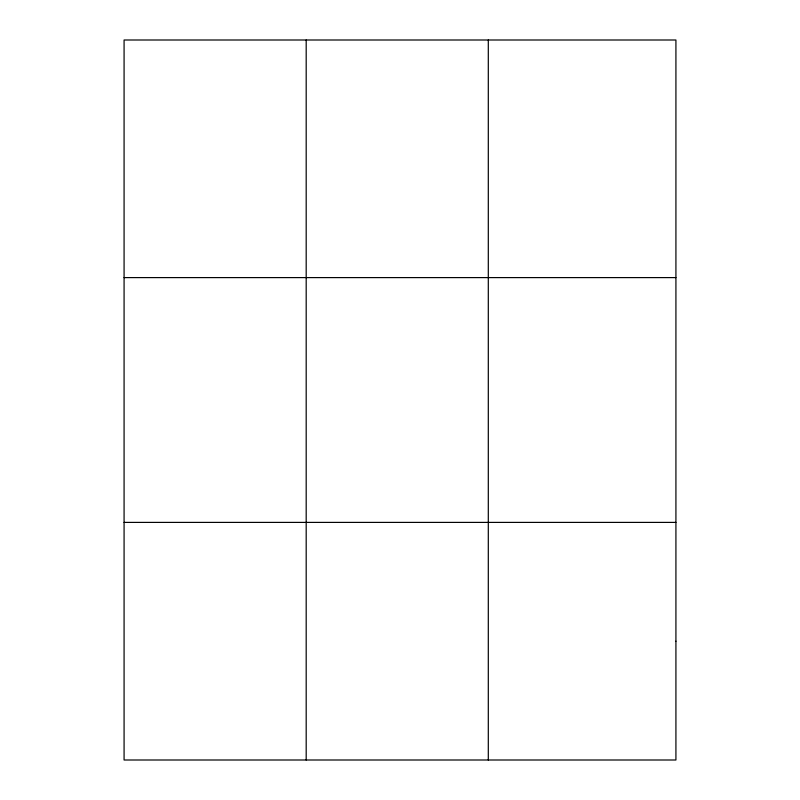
<?xml version="1.0" encoding="UTF-8"?>
<svg xmlns="http://www.w3.org/2000/svg" width="800" height="800" viewBox="0 0 800 800"><rect width="100%" height="100%" fill="white"/><g stroke="black" fill="none" stroke-linecap="round" stroke-linejoin="round"><path stroke-width="1.2" d="M306.19 40L306.19 760M488.3 40L488.3 760M124.08 277.6L675.92 277.6M124.08 522.4L675.92 522.4M675.92 641.2L675.92 760L124.08 760L124.08 40L675.92 40L675.92 641.2"/></g></svg>
